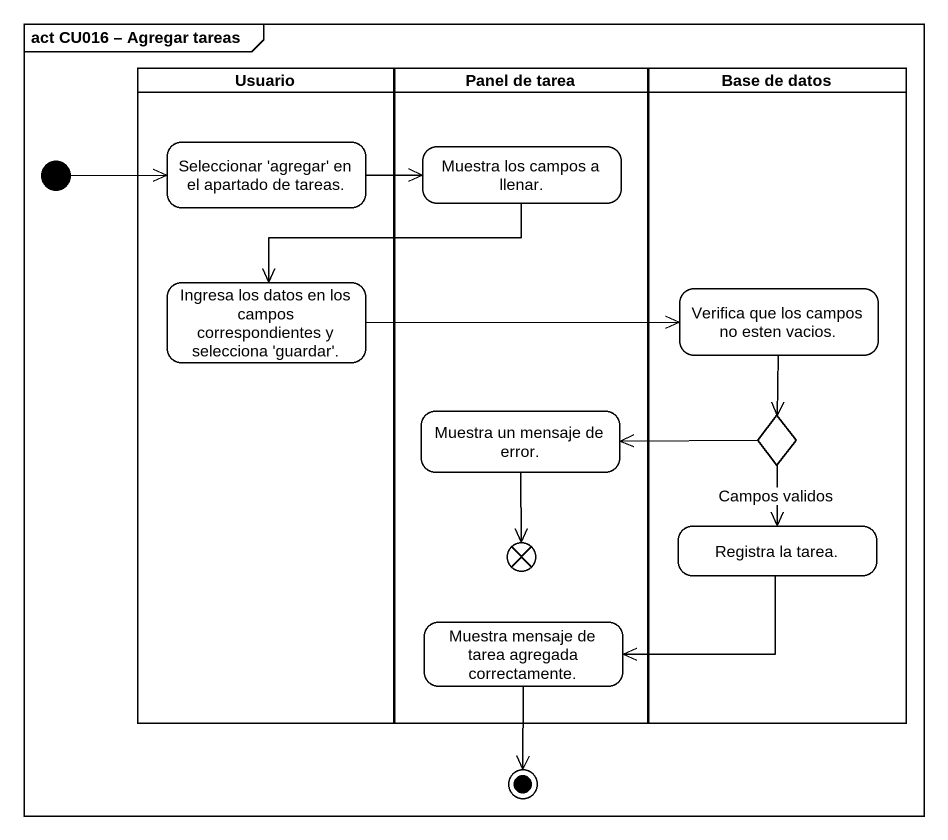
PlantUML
@startuml
mainframe act CU016 – Agregar tareas
hide empty description
state Usuario <<partition>> {
  state "Seleccionar 'agregar' en el apartado de tareas." as Seleccionar_agregar_en_el
  state "Ingresa los datos en los campos correspondientes y selecciona 'guardar'." as Ingresa_los_datos_en_los
}
state "Panel de tarea" as Panel_de_tarea <<partition>> {
  state "Muestra los campos a llenar." as Muestra_los_campos_a_llenar
  state "Muestra un mensaje de error." as Muestra_un_mensaje_de_error
  state flowfinal1 <<end>>
  state "Muestra mensaje de tarea agregada correctamente." as Muestra_mensaje_de_tarea
}
state "Base de datos" as Base_de_datos <<partition>> {
  state "Verifica que los campos no esten vacios." as Verifica_que_los_campos_no
  state choice1 <<choice>>
  state "Registra la tarea." as Registra_la_tarea
}
state initial1 <<start>>
state final1 <<end>>
Seleccionar_agregar_en_el -right-> Muestra_los_campos_a_llenar
initial1 -right-> Seleccionar_agregar_en_el
Muestra_los_campos_a_llenar -left-> Ingresa_los_datos_en_los
Ingresa_los_datos_en_los -right-> Verifica_que_los_campos_no
Verifica_que_los_campos_no --> choice1
Muestra_un_mensaje_de_error --> flowfinal1
choice1 -left-> Muestra_un_mensaje_de_error
choice1 --> Registra_la_tarea : Campos validos
Registra_la_tarea -left-> Muestra_mensaje_de_tarea
Muestra_mensaje_de_tarea --> final1
@enduml
